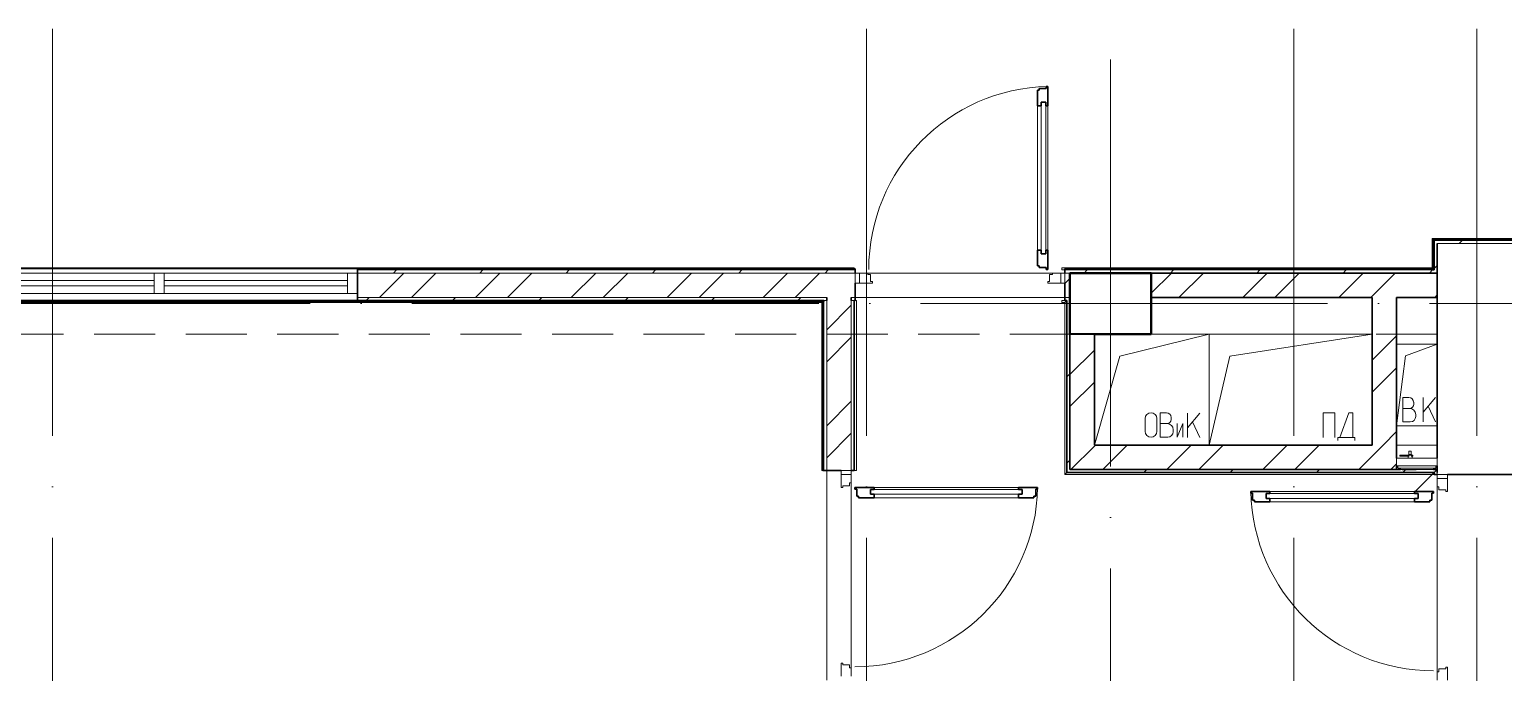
# Model space of a CAD drawing. Header units: millimetres. Extents: x -88595 to 880822, y -1054509 to -148035.
# Drawn here: x 427750 to 434994, y -278514 to -275356 of the extents above; entities that cross this region are included whole.
import ezdxf

# ---------------------------------------------------------------- set-up
doc = ezdxf.new("R2010")
doc.units = ezdxf.units.MM
doc.linetypes.add('ADSK_Линия сетки', pattern=[25, 20, -2.5, 0, -2.5])
doc.linetypes.add('ADSK_Сверху', pattern=[4.5, 3, -1.5])
for name, color, linetype, lineweight in [('Витраж', 7, 'Continuous', 9), ('Двери', 7, 'Continuous', 9), ('Линии', 7, 'Continuous', 9), ('Несущие колонны', 7, 'Continuous', 18), ('Оборудование', 7, 'Continuous', 18), ('Ограждение', 7, 'Continuous', 9), ('Оси', 7, 'Continuous', 9), ('Панели витража', 7, 'Continuous', 9), ('Перекрытие', 7, 'Continuous', 18), ('Стены внутренние', 7, 'Continuous', 18), ('Стены наружные', 7, 'Continuous', 18), ('Стены штриховка', 7, 'Continuous', 9)]:
    doc.layers.add(name, color=color, linetype=linetype, lineweight=lineweight)
doc.layers.add('Двери открывание', color=7, linetype='Continuous', lineweight=9, true_color=0xc0c0c0)

# ---------------------------------------------------------------- blocks, each defined once
blk = doc.blocks.new('3 этаж')
at = {"lineweight": 18}
for p, q in [((444988.9, 649464.7), (445428.9, 649573.9)), ((445143.9, 649573.9), (445428.9, 649573.9)), ((445428.9, 649573.9), (445428.9, 649028.9)), ((445428.9, 649028.9), (445428.9, 649573.9)), ((445428.9, 649573.9), (446228.9, 649573.9)), ((445528.9, 649464.7), (446228.9, 649573.9)), ((446348.9, 649523.9), (446548.9, 649523.9)), ((446548.9, 649523.9), (446393.3, 649467.3)), ((444863.9, 649028.9), (444988.9, 649464.7)), ((445428.9, 649028.9), (445528.9, 649464.7)), ((446393.3, 649467.3), (446348.9, 649123.9)), ((446409.8, 649262.4), (446379.8, 649262.4)), ((446379.8, 649262.4), (446379.8, 649142.4)), ((446539.8, 649262.4), (446479.8, 649190.9)), ((446479.8, 649142.4), (446479.8, 649262.4)), ((445218, 649187.5), (445188, 649187.5)), ((445188, 649187.5), (445188, 649067.5)), ((445382.2, 649185.5), (445322.2, 649114)), ((445322.2, 649065.5), (445322.2, 649185.5)), ((446045.6, 649186.5), (445988.2, 649186.5)), ((445988.2, 649066.5), (445988.2, 649186.5)), ((446045.6, 649066.5), (446045.6, 649186.5)), ((446114.5, 649186.5), (446070.8, 649066.5)), ((446134.1, 649186.5), (446114.5, 649186.5)), ((446134.1, 649066.5), (446134.1, 649186.5)), ((446413.2, 649209.1), (446379.8, 649209.1)), ((446433.2, 649229.1), (446433.2, 649239.1)), ((446539.8, 649142.4), (446503.9, 649219.6)), ((445113.8, 649096.2), (445113.8, 649158.8)), ((445171.2, 649096.2), (445171.2, 649158.8)), ((445221.4, 649134.2), (445188, 649134.2)), ((445241.4, 649154.2), (445241.4, 649164.2)), ((445270.5, 649067.5), (445299.2, 649134.2)), ((445270.5, 649067.5), (445270.5, 649134.2)), ((445299.2, 649067.5), (445299.2, 649134.2)), ((445382.2, 649065.5), (445346.2, 649142.6)), ((446548.9, 649123.9), (446348.9, 649123.9)), ((446379.8, 649142.4), (446416.5, 649142.4)), ((446443.2, 649169.1), (446443.2, 649179.1)), ((445188, 649067.5), (445224.7, 649067.5)), ((445251.4, 649094.2), (445251.4, 649104.2)), ((446060.8, 649066.5), (446060.8, 649051.5)), ((446070.8, 649066.5), (446060.8, 649066.5)), ((446070.8, 649066.5), (446134.1, 649066.5)), ((446134.1, 649066.5), (446144.1, 649066.5)), ((446144.1, 649066.5), (446144.1, 649051.5))]:
    blk.add_line(p, q, dxfattribs=at)
for centre, radius, start, end in [((446409.8, 649239.1), 23.3, 0, 90), ((445142.5, 649158.8), 28.7, 0, 180), ((445218, 649164.2), 23.3, 0, 90), ((446413.2, 649229.1), 20, 270, 0), ((446413.2, 649179.1), 30, 0, 90), ((445221.4, 649154.2), 20, 270, 0), ((445221.4, 649104.2), 30, 0, 90), ((446416.5, 649169.1), 26.7, 270, 0), ((445142.5, 649096.2), 28.7, 180, 0), ((445224.7, 649094.2), 26.7, 270, 0)]:
    blk.add_arc(centre, radius, start, end, dxfattribs=at)
at = {"layer": 'Витраж'}
for p, q in [((440243.5, 649873.9), (439343.7, 649873.9)), ((441193.4, 649873.9), (440293.5, 649873.9)), ((440243.5, 649773.9), (439343.7, 649773.9)), ((441193.4, 649773.9), (440293.5, 649773.9))]:
    blk.add_line(p, q, dxfattribs=at)
at = {"layer": 'Витраж', "lineweight": 18, "extrusion": (0, 0, -1)}
for p, q in [((440293.5, 649873.9), (440243.5, 649873.9)), ((440243.5, 649873.9), (440243.5, 649773.9)), ((440293.5, 649773.9), (440293.5, 649873.9)), ((441243.4, 649873.9), (441193.4, 649873.9)), ((441193.4, 649873.9), (441193.4, 649773.9)), ((441243.4, 649773.9), (441243.4, 649873.9)), ((440243.5, 649773.9), (440293.5, 649773.9)), ((441193.4, 649773.9), (441243.4, 649773.9))]:
    blk.add_line(p, q, dxfattribs=at)
at = {"layer": 'Двери', "lineweight": 30}
for p, q in [((444627.3, 650780.9), (444593.3, 650780.9)), ((444593.3, 650780.9), (444593.3, 650771.9)), ((444635.3, 650789.9), (444627.3, 650789.9)), ((444627.3, 650789.9), (444627.3, 650780.9)), ((444635.3, 650695.9), (444635.3, 650789.9)), ((444593.3, 650771.9), (444585.3, 650771.9)), ((444585.3, 650771.9), (444585.3, 650695.9)), ((444602.3, 650695.9), (444602.3, 650713.9)), ((444602.3, 650713.9), (444626.3, 650713.9)), ((444626.3, 650713.9), (444626.3, 650695.9)), ((444585.3, 650695.9), (444602.3, 650695.9)), ((444626.3, 650695.9), (444635.3, 650695.9)), ((444585.3, 649985.9), (444585.3, 649909.9)), ((444585.3, 649985.9), (444602.3, 649985.9)), ((444602.3, 649985.9), (444602.3, 649967.9)), ((444626.3, 649985.9), (444635.3, 649985.9)), ((444626.3, 649967.9), (444626.3, 649985.9)), ((444635.3, 649891.9), (444635.3, 649985.9)), ((444585.3, 649909.9), (444593.3, 649909.9)), ((444593.3, 649909.9), (444593.3, 649900.9)), ((444602.3, 649967.9), (444626.3, 649967.9)), ((444593.3, 649900.9), (444627.3, 649900.9)), ((444627.3, 649900.9), (444627.3, 649891.9)), ((444627.3, 649891.9), (444635.3, 649891.9)), ((443687.3, 648819.9), (443781.3, 648819.9)), ((443687.3, 648811.9), (443687.3, 648819.9)), ((443781.3, 648810.9), (443781.3, 648819.9)), ((444491.3, 648819.9), (444585.3, 648819.9)), ((444491.3, 648810.9), (444491.3, 648819.9)), ((444585.3, 648819.9), (444585.3, 648811.9)), ((443696.3, 648811.9), (443687.3, 648811.9)), ((443696.3, 648777.9), (443696.3, 648811.9)), ((443705.3, 648777.9), (443696.3, 648777.9)), ((443705.3, 648769.9), (443705.3, 648777.9)), ((443781.3, 648769.9), (443705.3, 648769.9)), ((443763.3, 648810.9), (443781.3, 648810.9)), ((443763.3, 648786.9), (443763.3, 648810.9)), ((443781.3, 648786.9), (443763.3, 648786.9)), ((443781.3, 648769.9), (443781.3, 648786.9)), ((444509.3, 648810.9), (444491.3, 648810.9)), ((444491.3, 648786.9), (444509.3, 648786.9)), ((444491.3, 648769.9), (444491.3, 648786.9)), ((444567.3, 648769.9), (444491.3, 648769.9)), ((444509.3, 648786.9), (444509.3, 648810.9)), ((444567.3, 648777.9), (444567.3, 648769.9)), ((444576.3, 648777.9), (444567.3, 648777.9)), ((444576.3, 648811.9), (444576.3, 648777.9)), ((444585.3, 648811.9), (444576.3, 648811.9)), ((445726.9, 648799.9), (445632.9, 648799.9)), ((445632.9, 648799.9), (445632.9, 648791.9)), ((445632.9, 648791.9), (445641.9, 648791.9)), ((445641.9, 648791.9), (445641.9, 648757.9)), ((445641.9, 648757.9), (445650.9, 648757.9)), ((445650.9, 648757.9), (445650.9, 648749.9)), ((445650.9, 648749.9), (445726.9, 648749.9)), ((445708.9, 648790.9), (445726.9, 648790.9)), ((445708.9, 648766.9), (445708.9, 648790.9)), ((445726.9, 648766.9), (445708.9, 648766.9)), ((445726.9, 648790.9), (445726.9, 648799.9)), ((445726.9, 648749.9), (445726.9, 648766.9)), ((446530.9, 648799.9), (446436.9, 648799.9)), ((446436.9, 648790.9), (446436.9, 648799.9)), ((446454.9, 648790.9), (446436.9, 648790.9)), ((446436.9, 648766.9), (446454.9, 648766.9)), ((446436.9, 648749.9), (446436.9, 648766.9)), ((446436.9, 648749.9), (446512.9, 648749.9)), ((446454.9, 648766.9), (446454.9, 648790.9)), ((446512.9, 648749.9), (446512.9, 648757.9)), ((446512.9, 648757.9), (446521.9, 648757.9)), ((446521.9, 648757.9), (446521.9, 648791.9)), ((446521.9, 648791.9), (446530.9, 648791.9)), ((446530.9, 648791.9), (446530.9, 648799.9))]:
    blk.add_line(p, q, dxfattribs=at)
at = {"layer": 'Двери'}
for p, q in [((444602.3, 649967.9), (444602.3, 650713.9)), ((444602.3, 650713.9), (444626.3, 650713.9)), ((444626.3, 650713.9), (444626.3, 649967.9)), ((444585.3, 650695.9), (444585.3, 649985.9)), ((444635.3, 649985.9), (444635.3, 650695.9)), ((444626.3, 649967.9), (444602.3, 649967.9)), ((443689.3, 649873.9), (443689.3, 649823.9)), ((443709.3, 649873.9), (443689.3, 649873.9)), ((443709.3, 649823.9), (443709.3, 649873.9)), ((443750.3, 649873.9), (443709.3, 649873.9)), ((443709.3, 649873.9), (443709.3, 649823.9)), ((443750.3, 649865.9), (443750.3, 649873.9)), ((443764.3, 649865.9), (443750.3, 649865.9)), ((443764.3, 649831.9), (443764.3, 649865.9)), ((444658.3, 649865.9), (444644.3, 649865.9)), ((444644.3, 649865.9), (444644.3, 649831.9)), ((444658.3, 649873.9), (444658.3, 649865.9)), ((444699.3, 649873.9), (444658.3, 649873.9)), ((444719.3, 649873.9), (444699.3, 649873.9)), ((444699.3, 649873.9), (444699.3, 649823.9)), ((444699.3, 649823.9), (444699.3, 649873.9)), ((444719.3, 649823.9), (444719.3, 649873.9)), ((443689.3, 649823.9), (443709.3, 649823.9)), ((443709.3, 649823.9), (443773.3, 649823.9)), ((443773.3, 649831.9), (443764.3, 649831.9)), ((443773.3, 649823.9), (443773.3, 649831.9)), ((444644.3, 649831.9), (444635.3, 649831.9)), ((444635.3, 649831.9), (444635.3, 649823.9)), ((444635.3, 649823.9), (444699.3, 649823.9)), ((444699.3, 649823.9), (444719.3, 649823.9)), ((443619.3, 648883.9), (443619.3, 648903.9)), ((443619.3, 648903.9), (443669.3, 648903.9)), ((443669.3, 648903.9), (443669.3, 648883.9)), ((443669.3, 648883.9), (443619.3, 648883.9)), ((443619.3, 648883.9), (443669.3, 648883.9)), ((443619.3, 648819.9), (443619.3, 648883.9)), ((443627.3, 648819.9), (443619.3, 648819.9)), ((443627.3, 648828.9), (443627.3, 648819.9)), ((443661.3, 648828.9), (443627.3, 648828.9)), ((443661.3, 648842.9), (443661.3, 648828.9)), ((443669.3, 648842.9), (443661.3, 648842.9)), ((443669.3, 648883.9), (443669.3, 648842.9)), ((443781.3, 648819.9), (444491.3, 648819.9)), ((446598.9, 648883.9), (446548.9, 648883.9)), ((446548.9, 648883.9), (446548.9, 648863.9)), ((446548.9, 648863.9), (446598.9, 648863.9)), ((446598.9, 648863.9), (446548.9, 648863.9)), ((446548.9, 648863.9), (446548.9, 648822.9)), ((446548.9, 648822.9), (446556.9, 648822.9)), ((446556.9, 648822.9), (446556.9, 648808.9)), ((446598.9, 648863.9), (446598.9, 648883.9)), ((446598.9, 648799.9), (446598.9, 648863.9)), ((443763.3, 648810.9), (443763.3, 648786.9)), ((444509.3, 648810.9), (443763.3, 648810.9)), ((443763.3, 648786.9), (444509.3, 648786.9)), ((444491.3, 648769.9), (443781.3, 648769.9)), ((444509.3, 648786.9), (444509.3, 648810.9)), ((445708.9, 648790.9), (446454.9, 648790.9)), ((445708.9, 648766.9), (445708.9, 648790.9)), ((446454.9, 648766.9), (445708.9, 648766.9)), ((446436.9, 648799.9), (445726.9, 648799.9)), ((445726.9, 648749.9), (446436.9, 648749.9)), ((446454.9, 648790.9), (446454.9, 648766.9)), ((446556.9, 648808.9), (446590.9, 648808.9)), ((446590.9, 648808.9), (446590.9, 648799.9)), ((446590.9, 648799.9), (446598.9, 648799.9)), ((443619.3, 647957.9), (443627.3, 647957.9)), ((443619.3, 647893.9), (443619.3, 647957.9)), ((443627.3, 647957.9), (443627.3, 647948.9)), ((443627.3, 647948.9), (443661.3, 647948.9)), ((443661.3, 647948.9), (443661.3, 647934.9)), ((443661.3, 647934.9), (443669.3, 647934.9)), ((443669.3, 647934.9), (443669.3, 647893.9)), ((446548.9, 647914.9), (446548.9, 647873.9)), ((446556.9, 647914.9), (446548.9, 647914.9)), ((446590.9, 647928.9), (446556.9, 647928.9)), ((446556.9, 647928.9), (446556.9, 647914.9)), ((446598.9, 647937.9), (446590.9, 647937.9)), ((446590.9, 647937.9), (446590.9, 647928.9)), ((446598.9, 647873.9), (446598.9, 647937.9))]:
    blk.add_line(p, q, dxfattribs=at)
at = {"layer": 'Двери открывание'}
for centre, start, end in [((444653.3, 649891.9), 91.14854, 180), ((443687.3, 648837.9), 270, 358.85146), ((446530.9, 648817.9), 181.14854, 270)]:
    blk.add_arc(centre, 898, start, end, dxfattribs=at)
at = {"layer": 'Линии', "linetype": 'ADSK_Сверху', "ltscale": 100}
for p, q in [((446548.9, 649873.9), (413338.9, 649873.9)), ((446548.9, 649573.9), (413338.9, 649573.9))]:
    blk.add_line(p, q, dxfattribs=at)
at = {"layer": 'Несущие колонны', "lineweight": 40}
for p, q in [((444743.9, 649873.9), (445143.9, 649873.9)), ((444743.9, 649573.9), (444743.9, 649873.9)), ((445143.9, 649873.9), (444743.9, 649873.9)), ((444743.9, 649873.9), (444743.9, 649573.9)), ((445143.9, 649873.9), (445143.9, 649573.9)), ((445143.9, 649573.9), (445143.9, 649873.9)), ((445143.9, 649573.9), (444743.9, 649573.9)), ((444863.9, 649573.9), (445143.9, 649573.9))]:
    blk.add_line(p, q, dxfattribs=at)
at = {"layer": 'Несущие колонны'}
blk.add_line((444743.9, 649573.9), (444863.9, 649573.9), dxfattribs=at)
at = {"layer": 'Оборудование'}
for p, q in [((446364.8, 648979.2), (446364.8, 648974.2)), ((446410.6, 648979.2), (446364.8, 648979.2)), ((446364.8, 648974.2), (446410.6, 648974.2)), ((446405.8, 648979.8), (446405.8, 648963.9)), ((446425.1, 648979.8), (446405.8, 648979.8)), ((446409.3, 648981.7), (446407.3, 648979.8)), ((446409.3, 648999.2), (446409.3, 648981.7)), ((446421.5, 648999.2), (446409.3, 648999.2)), ((446421.5, 648981.7), (446409.3, 648981.7)), ((446428.5, 648979.2), (446420.2, 648979.2)), ((446420.2, 648974.2), (446428.5, 648974.2)), ((446421.5, 648981.7), (446421.5, 648999.2)), ((446423.5, 648979.8), (446421.5, 648981.7)), ((446425.1, 648963.9), (446425.1, 648979.8)), ((446428.5, 648974.2), (446428.5, 648979.2)), ((446348.9, 648963.9), (446348.9, 648927.5)), ((446548.9, 648963.9), (446348.9, 648963.9)), ((446349.8, 648926.6), (446548, 648926.6)), ((446355.9, 648926.6), (446355.9, 648916.8)), ((446356.9, 648915.9), (446540.9, 648915.9)), ((446367.9, 648914.3), (446367.9, 648908.9)), ((446367.9, 648908.9), (446529.9, 648908.9)), ((446376.9, 648915.4), (446376.9, 648916.8)), ((446376.9, 648915.4), (446376.9, 648916.8)), ((446376.9, 648908.9), (446376.9, 648906.9)), ((446377.4, 648906.9), (446380.9, 648906.9)), ((446441.4, 648906.9), (446380.9, 648906.9)), ((446548.9, 648908.9), (446439.9, 648799.9)), ((446441.4, 648906.9), (446444.9, 648906.9)), ((446445.4, 648906.9), (446445.4, 648908.9)), ((446520.9, 648916.8), (446520.9, 648915.4)), ((446520.9, 648915.4), (446520.9, 648916.8)), ((446529.9, 648908.9), (446529.9, 648914.3)), ((446541.9, 648916.8), (446541.9, 648926.6)), ((446548.9, 648927.5), (446548.9, 648963.9))]:
    blk.add_line(p, q, dxfattribs=at)
for points, knots in [([(446348.9, 648927.5), (446348.9, 648927.4), (446348.9, 648927.2), (446349, 648927), (446349.1, 648926.9), (446349.3, 648926.7), (446349.4, 648926.6), (446349.6, 648926.6), (446349.7, 648926.6), (446349.8, 648926.6)], [0, 0, 0, 0, 0.166667, 0.333333, 0.458333, 0.583333, 0.708333, 0.833333, 1, 1, 1, 1]), ([(446355.9, 648916.8), (446355.9, 648916.7), (446355.9, 648916.6), (446356, 648916.4), (446356.1, 648916.2), (446356.3, 648916.1), (446356.4, 648916), (446356.5, 648915.9), (446356.6, 648915.9), (446356.8, 648915.9), (446356.9, 648915.9)], [0, 0, 0, 0, 0.166667, 0.333333, 0.458333, 0.583333, 0.666667, 0.75, 0.833333, 1, 1, 1, 1]), ([(446366.4, 648915.9), (446366.5, 648915.9), (446366.7, 648915.8), (446367, 648915.7), (446367.1, 648915.7), (446367.3, 648915.5), (446367.5, 648915.4), (446367.6, 648915.3), (446367.7, 648915.1), (446367.8, 648914.9), (446367.9, 648914.7), (446367.9, 648914.5), (446367.9, 648914.3)], [0, 0, 0, 0, 0.166667, 0.25, 0.333333, 0.416667, 0.5, 0.583333, 0.666667, 0.75, 0.833333, 1, 1, 1, 1]), ([(446529.9, 648914.3), (446529.9, 648914.5), (446529.9, 648914.7), (446530, 648914.9), (446530.1, 648915.1), (446530.2, 648915.3), (446530.3, 648915.4), (446530.5, 648915.5), (446530.7, 648915.7), (446530.8, 648915.7), (446531.1, 648915.8), (446531.3, 648915.9), (446531.4, 648915.9)], [-1, -1, -1, -1, -0.833333, -0.75, -0.666667, -0.583333, -0.5, -0.416667, -0.333333, -0.25, -0.166667, 0, 0, 0, 0]), ([(446540.9, 648915.9), (446541, 648915.9), (446541.2, 648915.9), (446541.3, 648915.9), (446541.4, 648916), (446541.5, 648916.1), (446541.7, 648916.2), (446541.8, 648916.4), (446541.9, 648916.6), (446541.9, 648916.7), (446541.9, 648916.8)], [-1, -1, -1, -1, -0.833333, -0.75, -0.666667, -0.583333, -0.458333, -0.333333, -0.166667, 0, 0, 0, 0]), ([(446548, 648926.6), (446548.1, 648926.6), (446548.2, 648926.6), (446548.4, 648926.6), (446548.5, 648926.7), (446548.7, 648926.9), (446548.8, 648927), (446548.9, 648927.2), (446548.9, 648927.4), (446548.9, 648927.5)], [-1, -1, -1, -1, -0.833333, -0.75, -0.583333, -0.458333, -0.333333, -0.166667, 0, 0, 0, 0])]:
    blk.add_open_spline(points, degree=3, knots=knots, dxfattribs=at)
at = {"layer": 'Ограждение'}
for p, q in [((448388.9, 650043.9), (446523.9, 650043.9)), ((446523.9, 650043.9), (446528.9, 650038.9)), ((446523.9, 650043.9), (446523.9, 649898.9)), ((443684.3, 649898.9), (436678.9, 649898.9)), ((443684.3, 649898.9), (443684.3, 649893.9)), ((444704.3, 649888.9), (444704.3, 649898.9)), ((446523.9, 649898.9), (444704.3, 649898.9)), ((444704.3, 649888.9), (444719.3, 649888.9)), ((446523.9, 649898.9), (446528.9, 649893.9)), ((439318.9, 649728.9), (443524.3, 649728.9)), ((443524.3, 649728.9), (443529.3, 649733.9)), ((443524.3, 649728.9), (443524.3, 648903.9)), ((443689.3, 649738.9), (443694.3, 649738.9)), ((443694.3, 648903.9), (443694.3, 649738.9)), ((444704.3, 649728.9), (444704.3, 649738.9)), ((444719.3, 649738.9), (444704.3, 649738.9)), ((444704.3, 649728.9), (444718.9, 649728.9)), ((444718.9, 649728.9), (444728.9, 649738.9)), ((444718.9, 649728.9), (444718.9, 648883.9)), ((443529.3, 648903.9), (443524.3, 648903.9)), ((443694.3, 648903.9), (443684.3, 648903.9)), ((444718.9, 648883.9), (444728.9, 648893.9)), ((444718.9, 648883.9), (446533.9, 648883.9))]:
    blk.add_line(p, q, dxfattribs=at)
at = {"layer": 'Оси', "linetype": 'ADSK_Линия сетки', "ltscale": 100}
for p, q in [((444943.9, 695924.5), (444943.9, 629947.7)), ((439743.9, 661073.9), (439743.9, 629947.7)), ((443743.9, 661073.9), (443743.9, 629947.7)), ((445843.9, 661073.9), (445843.9, 631217.7)), ((446743.9, 661073.9), (446743.9, 631217.7)), ((466011.2, 649723.9), (389071.6, 649723.9))]:
    blk.add_line(p, q, dxfattribs=at)
at = {"layer": 'Панели витража', "lineweight": 18}
for p, q in [((440243.5, 649836.4), (439343.5, 649836.4)), ((440243.5, 649811.4), (440243.5, 649836.4)), ((441193.4, 649836.4), (440293.5, 649836.4)), ((440293.5, 649836.4), (440293.5, 649811.4)), ((441193.4, 649811.4), (441193.4, 649836.4)), ((439343.5, 649811.4), (440243.5, 649811.4)), ((440293.5, 649811.4), (441193.4, 649811.4))]:
    blk.add_line(p, q, dxfattribs=at)
at = {"layer": 'Перекрытие', "color": 49, "true_color": 0x464646}
for p, q in [((445143.9, 649573.9), (446228.9, 649573.9)), ((446348.9, 649523.9), (446548.9, 649523.9)), ((446548.9, 649123.9), (446348.9, 649123.9))]:
    blk.add_line(p, q, dxfattribs=at)
at = {"layer": 'Стены внутренние'}
for p, q in [((448398.9, 650018.9), (446548.9, 650018.9)), ((446548.9, 648893.9), (446548.9, 648883.9)), ((446548.9, 647914.9), (446548.9, 648822.9))]:
    blk.add_line(p, q, dxfattribs=at)
at = {"layer": 'Стены внутренние', "lineweight": 30}
for p, q in [((446548.9, 649753.9), (446548.9, 648963.9)), ((446548.9, 648927.2), (446548.9, 648908.9)), ((446598.9, 648883.9), (446938.9, 648883.9))]:
    blk.add_line(p, q, dxfattribs=at)
at = {"layer": 'Стены наружные', "lineweight": 30}
for p, q in [((448398.9, 650038.9), (446528.9, 650038.9)), ((446528.9, 650038.9), (446528.9, 649893.9)), ((446533.9, 650033.9), (446533.9, 649888.9)), ((446548.9, 649753.9), (446548.9, 650018.9)), ((441243.4, 649893.9), (441243.4, 649738.9)), ((443689.3, 649893.9), (441243.4, 649893.9)), ((443689.3, 649873.9), (443689.3, 649893.9)), ((444719.3, 649893.9), (444719.3, 649873.9)), ((446528.9, 649893.9), (444719.3, 649893.9)), ((444743.9, 649753.9), (444743.9, 649873.9)), ((444743.9, 649873.9), (446548.9, 649873.9)), ((445143.9, 649873.9), (445143.9, 649753.9)), ((446533.9, 649888.9), (446528.9, 649888.9)), ((443689.3, 649753.9), (443689.3, 649823.9)), ((444719.3, 649823.9), (444719.3, 649753.9)), ((443534.3, 649738.9), (439308.9, 649738.9)), ((439313.9, 649733.9), (443529.3, 649733.9)), ((443529.3, 649733.9), (443529.3, 648903.9)), ((443534.3, 649738.9), (443534.3, 649733.9)), ((443549.3, 649753.9), (443549.3, 649738.9)), ((443669.3, 649753.9), (443669.3, 649738.9)), ((443684.3, 649738.9), (443689.3, 649738.9)), ((443684.3, 648903.9), (443684.3, 649738.9)), ((443689.3, 649738.9), (443689.3, 649753.9)), ((444719.3, 649753.9), (444719.3, 649738.9)), ((444719.3, 649738.9), (444728.9, 649738.9)), ((444728.9, 649738.9), (444728.9, 648893.9)), ((444743.9, 648908.9), (444743.9, 649753.9)), ((445143.9, 649753.9), (446228.9, 649753.9)), ((446228.9, 649753.9), (446228.9, 649028.9)), ((446348.9, 649753.9), (446548.9, 649753.9)), ((446348.9, 648963.9), (446348.9, 649753.9)), ((444863.9, 649028.9), (444863.9, 649573.9)), ((446228.9, 649028.9), (444863.9, 649028.9)), ((443529.3, 648903.9), (443619.3, 648903.9)), ((443669.3, 648903.9), (443684.3, 648903.9)), ((444728.9, 648893.9), (446533.9, 648893.9)), ((446367.9, 648908.9), (444743.9, 648908.9)), ((446348.9, 648908.9), (446348.9, 648927.2)), ((446548.9, 648908.9), (446529.9, 648908.9)), ((446533.9, 648893.9), (446533.9, 648883.9)), ((446548.9, 648893.9), (446548.9, 648908.9)), ((446533.9, 648883.9), (446548.9, 648883.9))]:
    blk.add_line(p, q, dxfattribs=at)
at = {"layer": 'Стены наружные', "linetype": 'Continuous', "lineweight": 9}
for p, q in [((446528.9, 650032.8), (446530, 650033.9)), ((446530, 650033.9), (446535, 650038.9)), ((446600.7, 650033.9), (446605.7, 650038.9)), ((446656.4, 650018.9), (446671.4, 650033.9)), ((446671.4, 650033.9), (446676.4, 650038.9)), ((446742.1, 650033.9), (446747.1, 650038.9)), ((446812.8, 650033.9), (446817.8, 650038.9)), ((446528.9, 649962), (446533.9, 649967)), ((446533.9, 649896.3), (446548.9, 649911.3)), ((441293.8, 649888.9), (441298.8, 649893.9)), ((441350.6, 649753.9), (441470.6, 649873.9)), ((441364.5, 649888.9), (441369.5, 649893.9)), ((441420.3, 649873.9), (441435.3, 649888.9)), ((441435.3, 649888.9), (441440.3, 649893.9)), ((441506, 649888.9), (441511, 649893.9)), ((441507.8, 649753.9), (441627.8, 649873.9)), ((441576.7, 649888.9), (441581.7, 649893.9)), ((441647.4, 649888.9), (441652.4, 649893.9)), ((441718.1, 649888.9), (441723.1, 649893.9)), ((441788.8, 649888.9), (441793.8, 649893.9)), ((441822.1, 649753.9), (441942.1, 649873.9)), ((441844.5, 649873.9), (441859.5, 649888.9)), ((441859.5, 649888.9), (441864.5, 649893.9)), ((441930.2, 649888.9), (441935.2, 649893.9)), ((441979.3, 649753.9), (442099.3, 649873.9)), ((442000.9, 649888.9), (442005.9, 649893.9)), ((442071.7, 649888.9), (442076.7, 649893.9)), ((442142.4, 649888.9), (442147.4, 649893.9)), ((442213.1, 649888.9), (442218.1, 649893.9)), ((442268.8, 649873.9), (442283.8, 649888.9)), ((442283.8, 649888.9), (442288.8, 649893.9)), ((442293.6, 649753.9), (442413.6, 649873.9)), ((442354.5, 649888.9), (442359.5, 649893.9)), ((442425.2, 649888.9), (442430.2, 649893.9)), ((442450.7, 649753.9), (442570.7, 649873.9)), ((442495.9, 649888.9), (442500.9, 649893.9)), ((442566.6, 649888.9), (442571.6, 649893.9)), ((442637.3, 649888.9), (442642.3, 649893.9)), ((442693, 649873.9), (442708, 649888.9)), ((442708, 649888.9), (442713, 649893.9)), ((442765, 649753.9), (442885, 649873.9)), ((442778.8, 649888.9), (442783.8, 649893.9)), ((442849.5, 649888.9), (442854.5, 649893.9)), ((442920.2, 649888.9), (442925.2, 649893.9)), ((442922.2, 649753.9), (443042.2, 649873.9)), ((442990.9, 649888.9), (442995.9, 649893.9)), ((443061.6, 649888.9), (443066.6, 649893.9)), ((443117.3, 649873.9), (443132.3, 649888.9)), ((443132.3, 649888.9), (443137.3, 649893.9)), ((443203, 649888.9), (443208, 649893.9)), ((443236.5, 649753.9), (443356.5, 649873.9)), ((443273.7, 649888.9), (443278.7, 649893.9)), ((443344.4, 649888.9), (443349.4, 649893.9)), ((443393.6, 649753.9), (443513.6, 649873.9)), ((443415.2, 649888.9), (443420.2, 649893.9)), ((443485.9, 649888.9), (443490.9, 649893.9)), ((443541.6, 649873.9), (443556.6, 649888.9)), ((443556.6, 649888.9), (443561.6, 649893.9)), ((443627.3, 649888.9), (443632.3, 649893.9)), ((444719.3, 649822.3), (444743.9, 649846.9)), ((444758.7, 649888.9), (444763.7, 649893.9)), ((444814.4, 649873.9), (444829.4, 649888.9)), ((444829.4, 649888.9), (444834.4, 649893.9)), ((444900.1, 649888.9), (444905.1, 649893.9)), ((444970.8, 649888.9), (444975.8, 649893.9)), ((445041.5, 649888.9), (445046.5, 649893.9)), ((445112.2, 649888.9), (445117.2, 649893.9)), ((445143.9, 649775.4), (445242.3, 649873.9)), ((445182.9, 649888.9), (445187.9, 649893.9)), ((445238.6, 649873.9), (445253.6, 649888.9)), ((445253.6, 649888.9), (445258.6, 649893.9)), ((445279.5, 649753.9), (445399.5, 649873.9)), ((445324.3, 649888.9), (445329.3, 649893.9)), ((445395.1, 649888.9), (445400.1, 649893.9)), ((445465.8, 649888.9), (445470.8, 649893.9)), ((445536.5, 649888.9), (445541.5, 649893.9)), ((445593.8, 649753.9), (445713.8, 649873.9)), ((445607.2, 649888.9), (445612.2, 649893.9)), ((445662.9, 649873.9), (445677.9, 649888.9)), ((445677.9, 649888.9), (445682.9, 649893.9)), ((445748.6, 649888.9), (445753.6, 649893.9)), ((445751, 649753.9), (445871, 649873.9)), ((445819.3, 649888.9), (445824.3, 649893.9)), ((445890, 649888.9), (445895, 649893.9)), ((445960.7, 649888.9), (445965.7, 649893.9)), ((446031.4, 649888.9), (446036.4, 649893.9)), ((446065.3, 649753.9), (446185.3, 649873.9)), ((446087.2, 649873.9), (446102.2, 649888.9)), ((446102.2, 649888.9), (446107.2, 649893.9)), ((446172.9, 649888.9), (446177.9, 649893.9)), ((446222.4, 649753.9), (446342.4, 649873.9)), ((446243.6, 649888.9), (446248.6, 649893.9)), ((446314.3, 649888.9), (446319.3, 649893.9)), ((446385, 649888.9), (446390, 649893.9)), ((446455.7, 649888.9), (446460.7, 649893.9)), ((446511.4, 649873.9), (446526.4, 649888.9)), ((446526.4, 649888.9), (446528.9, 649891.3)), ((446528.9, 649891.3), (446533.9, 649896.3)), ((446536.7, 649753.9), (446548.9, 649766)), ((439653.9, 649733.9), (439658.9, 649738.9)), ((439724.6, 649733.9), (439729.6, 649738.9)), ((439795.3, 649733.9), (439800.3, 649738.9)), ((439866, 649733.9), (439871, 649738.9)), ((439936.8, 649733.9), (439941.8, 649738.9)), ((440007.5, 649733.9), (440012.5, 649738.9)), ((440078.2, 649733.9), (440083.2, 649738.9)), ((440148.9, 649733.9), (440153.9, 649738.9)), ((440219.6, 649733.9), (440224.6, 649738.9)), ((440290.3, 649733.9), (440295.3, 649738.9)), ((440361, 649733.9), (440366, 649738.9)), ((440431.7, 649733.9), (440436.7, 649738.9)), ((440502.4, 649733.9), (440507.4, 649738.9)), ((440573.1, 649733.9), (440578.1, 649738.9)), ((440643.9, 649733.9), (440648.9, 649738.9)), ((440714.6, 649733.9), (440719.6, 649738.9)), ((440785.3, 649733.9), (440790.3, 649738.9)), ((440856, 649733.9), (440861, 649738.9)), ((440926.7, 649733.9), (440931.7, 649738.9)), ((440997.4, 649733.9), (441002.4, 649738.9)), ((441068.1, 649733.9), (441073.1, 649738.9)), ((441138.8, 649733.9), (441143.8, 649738.9)), ((441209.5, 649733.9), (441214.5, 649738.9)), ((441280.3, 649733.9), (441285.3, 649738.9)), ((441285.3, 649738.9), (441300.3, 649753.9)), ((441351, 649733.9), (441356, 649738.9)), ((441421.7, 649733.9), (441426.7, 649738.9)), ((441492.4, 649733.9), (441497.4, 649738.9)), ((441563.1, 649733.9), (441568.1, 649738.9)), ((441633.8, 649733.9), (441638.8, 649738.9)), ((441704.5, 649733.9), (441709.5, 649738.9)), ((441709.5, 649738.9), (441724.5, 649753.9)), ((441775.2, 649733.9), (441780.2, 649738.9)), ((441845.9, 649733.9), (441850.9, 649738.9)), ((441916.7, 649733.9), (441921.7, 649738.9)), ((441987.4, 649733.9), (441992.4, 649738.9)), ((442058.1, 649733.9), (442063.1, 649738.9)), ((442128.8, 649733.9), (442133.8, 649738.9)), ((442133.8, 649738.9), (442148.8, 649753.9)), ((442199.5, 649733.9), (442204.5, 649738.9)), ((442270.2, 649733.9), (442275.2, 649738.9)), ((442340.9, 649733.9), (442345.9, 649738.9)), ((442411.6, 649733.9), (442416.6, 649738.9)), ((442482.3, 649733.9), (442487.3, 649738.9)), ((442553, 649733.9), (442558, 649738.9)), ((442558, 649738.9), (442573, 649753.9)), ((442623.8, 649733.9), (442628.8, 649738.9)), ((442694.5, 649733.9), (442699.5, 649738.9)), ((442765.2, 649733.9), (442770.2, 649738.9)), ((442835.9, 649733.9), (442840.9, 649738.9)), ((442906.6, 649733.9), (442911.6, 649738.9)), ((442977.3, 649733.9), (442982.3, 649738.9)), ((442982.3, 649738.9), (442997.3, 649753.9)), ((443048, 649733.9), (443053, 649738.9)), ((443118.7, 649733.9), (443123.7, 649738.9)), ((443189.4, 649733.9), (443194.4, 649738.9)), ((443260.2, 649733.9), (443265.2, 649738.9)), ((443330.9, 649733.9), (443335.9, 649738.9)), ((443401.6, 649733.9), (443406.6, 649738.9)), ((443406.6, 649738.9), (443421.6, 649753.9)), ((443472.3, 649733.9), (443477.3, 649738.9)), ((443529.3, 649720.2), (443534.3, 649725.2)), ((443549.3, 649595.3), (443669.3, 649715.3)), ((443529.3, 649649.5), (443534.3, 649654.5)), ((443529.3, 649578.8), (443534.3, 649583.8)), ((443549.3, 649438.1), (443669.3, 649558.1)), ((446228.9, 649446), (446348.9, 649566)), ((443529.3, 649508.1), (443534.3, 649513.1)), ((444743.9, 649375.4), (444863.9, 649495.4)), ((443529.3, 649437.4), (443534.3, 649442.4)), ((446228.9, 649288.9), (446348.9, 649408.9)), ((443529.3, 649366.7), (443534.3, 649371.7)), ((444728.9, 649364.1), (444743.9, 649379.1)), ((444743.9, 649218.3), (444863.9, 649338.3)), ((443529.3, 649295.9), (443534.3, 649300.9)), ((443529.3, 649225.2), (443534.3, 649230.2)), ((443549.3, 649123.8), (443669.3, 649243.8)), ((443529.3, 649154.5), (443534.3, 649159.5)), ((443529.3, 649083.8), (443534.3, 649088.8)), ((443549.3, 648966.6), (443669.3, 649086.6)), ((446283.2, 649028.9), (446348.9, 649094.6)), ((443529.3, 649013.1), (443534.3, 649018.1)), ((444748.8, 648908.9), (444863.9, 649024)), ((444863.9, 649024), (444868.8, 649028.9)), ((444906, 648908.9), (445026, 649028.9)), ((445220.3, 648908.9), (445340.3, 649028.9)), ((445377.4, 648908.9), (445497.4, 649028.9)), ((445691.7, 648908.9), (445811.7, 649028.9)), ((445848.9, 648908.9), (445968.9, 649028.9)), ((446163.2, 648908.9), (446283.2, 649028.9)), ((443529.3, 648942.4), (443534.3, 648947.4)), ((444728.9, 648939.9), (444743.9, 648954.9)), ((445107.2, 648893.9), (445122.2, 648908.9)), ((445531.4, 648893.9), (445546.4, 648908.9)), ((445955.7, 648893.9), (445970.7, 648908.9)), ((446320.4, 648908.9), (446348.9, 648937.4)), ((446380, 648893.9), (446393, 648906.9))]:
    blk.add_line(p, q, dxfattribs=at)
at = {"layer": 'Стены наружные'}
for p, q in [((439293.7, 649893.9), (441243.4, 649893.9)), ((443750.3, 649873.9), (444658.3, 649873.9)), ((444719.3, 649753.9), (443689.3, 649753.9)), ((444863.9, 649573.9), (444743.9, 649573.9)), ((446348.9, 649028.9), (446548.9, 649028.9)), ((443549.3, 647873.9), (443549.3, 648903.9)), ((443669.3, 648842.9), (443669.3, 647934.9))]:
    blk.add_line(p, q, dxfattribs=at)
at = {"layer": 'Стены штриховка'}
for p, q in [((448398.9, 650033.9), (446533.9, 650033.9)), ((443689.3, 649888.9), (441243.4, 649888.9)), ((443689.3, 649873.9), (441243.4, 649873.9)), ((446528.9, 649888.9), (444719.3, 649888.9)), ((444743.9, 649873.9), (444719.3, 649873.9)), ((441243.4, 649753.9), (443549.3, 649753.9)), ((443549.3, 649738.9), (443534.3, 649738.9)), ((443534.3, 649733.9), (443534.3, 648903.9)), ((443549.3, 649738.9), (443549.3, 648903.9)), ((443669.3, 649753.9), (443689.3, 649753.9)), ((443689.3, 649753.9), (443669.3, 649753.9)), ((443669.3, 648903.9), (443669.3, 649738.9)), ((443684.3, 649738.9), (443669.3, 649738.9)), ((444719.3, 649753.9), (444743.9, 649753.9)), ((444743.9, 649753.9), (444719.3, 649753.9))]:
    blk.add_line(p, q, dxfattribs=at)

msp = doc.modelspace()

# ---------------------------------------------------------------- block references
at = {"layer": 'Оборудование', "color": 5, "true_color": 0x0000ff}
msp.add_blockref('3 этаж', (-11880.6, -926425.8), dxfattribs=at)

doc.saveas('drawing.dxf')
